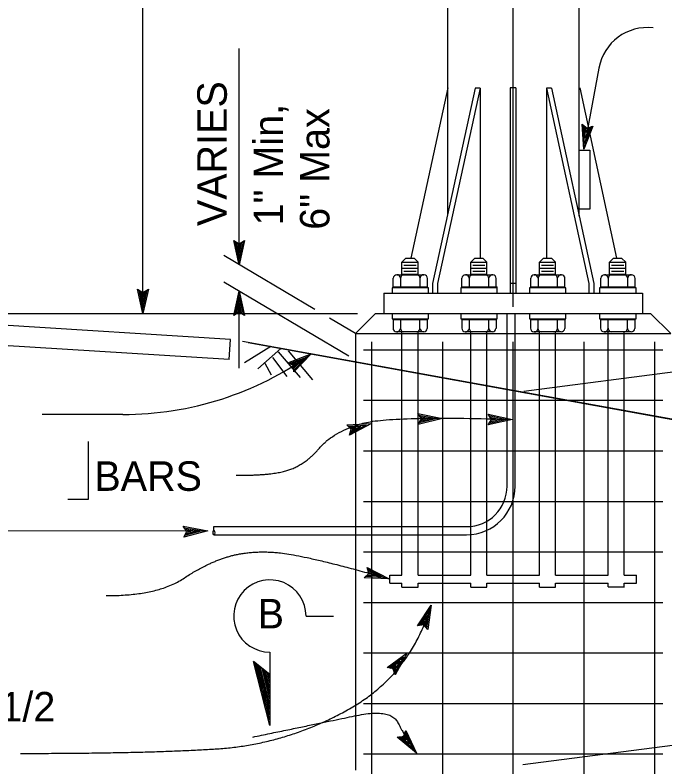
# Model space of a CAD drawing. Extents: x -894 to 866, y -476 to 714.
# Drawn here: x -675.4 to -521.4, y -58.5 to 119.8 of the extents above; entities that cross this region are included whole.
import ezdxf

# ---------------------------------------------------------------- set-up
doc = ezdxf.new("R2010")
doc.units = 0
for name, color, linetype in [('22 Misc Cnst Det', 7, 'Continuous'), ('56 Stage 3 Anno', 7, 'Continuous'), ('57 Undefined', 7, 'Continuous'), ('60 Nongeo Data', 7, 'Continuous')]:
    doc.layers.add(name, color=color, linetype=linetype)

msp = doc.modelspace()

# ---------------------------------------------------------------- linework, layer by layer
at = {"layer": '22 Misc Cnst Det'}
for p, q in [((-606.48, -22.71), (-599.96, -22.71)), ((-615.06, -31.28), (-615.06, -48.64)), ((-615.06, -48.64), (-618.92, -33.48)), ((-615.06, -36.61), (-618.92, -33.48)), ((-615.06, -47.4), (-618.52, -33.81)), ((-615.06, -46.15), (-618.12, -34.13)), ((-615.06, -44.9), (-617.72, -34.46)), ((-615.06, -43.66), (-617.32, -34.78)), ((-615.06, -42.41), (-616.92, -35.11)), ((-615.06, -41.16), (-616.52, -35.43)), ((-615.06, -39.92), (-616.12, -35.75)), ((-615.06, -38.67), (-615.72, -36.08)), ((-615.06, -37.42), (-615.32, -36.4))]:
    msp.add_line(p, q, dxfattribs=at)
msp.add_arc((-615.06, -22.71), 8.57, 359.9995, 270, dxfattribs=at)
at = {"layer": '56 Stage 3 Anno'}
for p, q in [((-645.13, 49.02), (-645.13, 461.97)), ((-622.34, 60.57), (-622.34, 111.84)), ((-537.08, 107.2), (-540.69, 87.98)), ((-540.69, 87.98), (-541.03, 93.85)), ((-541.03, 93.85), (-541.03, 93.85)), ((-541.03, 93.85), (-539.9, 92.9)), ((-540.48, 89.29), (-540.73, 93.58)), ((-538.51, 93.45), (-540.69, 87.98)), ((-538.88, 93.3), (-540.48, 89.28)), ((-540.27, 90.59), (-540.43, 93.36)), ((-539.25, 93.13), (-540.27, 90.59)), ((-540.05, 91.9), (-540.12, 93.08)), ((-539.61, 93.02), (-540.05, 91.9)), ((-539.9, 92.9), (-538.51, 93.45)), ((-538.51, 93.45), (-538.51, 93.45)), ((-540.69, 87.98), (-540.69, 87.98)), ((-622.34, 60.57), (-623.62, 66.31)), ((-623.62, 66.31), (-623.62, 66.31)), ((-623.62, 66.31), (-622.34, 65.55)), ((-622.35, 61.9), (-623.27, 66.09)), ((-622.34, 65.55), (-621.06, 66.31)), ((-621.06, 66.31), (-622.34, 60.57)), ((-621.4, 66.11), (-622.34, 61.89)), ((-621.06, 66.31), (-621.06, 66.31)), ((-622.34, 63.21), (-622.94, 65.92)), ((-622.34, 64.54), (-622.6, 65.69)), ((-621.75, 65.88), (-622.34, 63.21)), ((-622.08, 65.71), (-622.34, 64.54)), ((-604.39, 49.92), (-625.98, 62.72)), ((-622.34, 60.57), (-622.34, 60.57)), ((-596.38, 38.88), (-625.98, 56.43)), ((-645.13, 49.02), (-646.4, 54.77)), ((-646.4, 54.77), (-646.4, 54.77)), ((-646.4, 54.77), (-645.13, 54)), ((-645.13, 50.35), (-646.06, 54.54)), ((-645.13, 51.67), (-645.73, 54.37)), ((-645.13, 52.99), (-645.38, 54.15)), ((-645.13, 54), (-643.85, 54.77)), ((-643.85, 54.77), (-645.13, 49.02)), ((-644.19, 54.56), (-645.13, 50.34)), ((-644.53, 54.34), (-645.13, 51.67)), ((-644.86, 54.17), (-645.13, 52.99)), ((-643.85, 54.77), (-643.85, 54.77)), ((-623.63, 48.53), (-622.34, 54.27)), ((-622.34, 54.27), (-622.34, 54.27)), ((-622.34, 54.27), (-621.07, 48.53)), ((-622.34, 36.01), (-622.34, 54.27)), ((-623.29, 48.73), (-622.34, 52.95)), ((-622.34, 52.94), (-621.41, 48.75)), ((-622.94, 48.96), (-622.34, 51.63)), ((-622.61, 49.13), (-622.35, 50.3)), ((-622.35, 50.3), (-622.09, 49.15)), ((-622.34, 51.63), (-621.75, 48.92)), ((-680.91, 49.02), (-594.32, 49.02)), ((-645.13, 49.02), (-645.13, 49.02)), ((-622.34, 49.29), (-623.63, 48.53)), ((-623.63, 48.53), (-623.63, 48.53)), ((-621.07, 48.53), (-622.34, 49.29)), ((-621.07, 48.53), (-621.07, 48.53)), ((-594.79, 44.23), (-600.96, 47.89)), ((-554.92, 30.61), (-468.16, 41.83)), ((-610.8, 37.32), (-605.3, 39.41)), ((-605.3, 39.41), (-609.4, 35.18)), ((-605.3, 39.41), (-605.3, 39.41)), ((-610.44, 37.15), (-606.4, 38.68)), ((-610.07, 36.98), (-607.51, 37.95)), ((-607.51, 37.95), (-609.44, 35.96)), ((-606.41, 38.67), (-609.4, 35.59)), ((-609.46, 36.67), (-610.8, 37.32)), ((-610.8, 37.32), (-610.8, 37.32)), ((-609.74, 36.8), (-608.62, 37.22)), ((-609.4, 35.18), (-609.46, 36.67)), ((-608.62, 37.22), (-609.44, 36.37)), ((-609.4, 35.18), (-609.4, 35.18)), ((-649.9, 25.07), (-669.03, 25.07)), ((-579.17, 24.01), (-579.97, 25.27)), ((-579.97, 25.27), (-579.97, 25.27)), ((-579.97, 25.27), (-574.19, 24.12)), ((-562.58, 23.86), (-563.35, 25.14)), ((-563.35, 25.14), (-563.35, 25.14)), ((-563.35, 25.14), (-557.6, 23.9)), ((-574.19, 24.12), (-579.91, 22.72)), ((-579.91, 22.72), (-579.17, 24.01)), ((-579.75, 24.94), (-575.51, 24.09)), ((-575.52, 24.09), (-579.69, 23.07)), ((-576.84, 24.06), (-579.53, 23.4)), ((-579.52, 24.6), (-576.84, 24.06)), ((-579.35, 24.27), (-578.16, 24.03)), ((-578.16, 24.03), (-579.31, 23.75)), ((-574.19, 24.12), (-574.19, 24.12)), ((-557.6, 23.9), (-563.34, 22.58)), ((-563.34, 22.58), (-562.58, 23.86)), ((-563.15, 24.8), (-558.92, 23.89)), ((-558.93, 23.88), (-563.12, 22.93)), ((-560.25, 23.88), (-562.95, 23.26)), ((-562.92, 24.46), (-560.25, 23.88)), ((-562.75, 24.13), (-561.57, 23.87)), ((-561.57, 23.87), (-562.72, 23.61)), ((-557.6, 23.9), (-557.6, 23.9)), ((-596.84, 22.61), (-590.96, 22.89)), ((-595.76, 21.57), (-596.84, 22.61)), ((-596.84, 22.61), (-596.84, 22.61)), ((-596.55, 22.33), (-592.24, 22.54)), ((-596.25, 22.06), (-593.51, 22.19)), ((-590.96, 22.89), (-596.17, 20.14)), ((-596.17, 20.14), (-595.76, 21.57)), ((-592.24, 22.54), (-596.04, 20.53)), ((-595.99, 21.78), (-594.79, 21.84)), ((-593.51, 22.19), (-595.96, 20.9)), ((-594.79, 21.84), (-595.84, 21.29)), ((-590.96, 22.89), (-590.96, 22.89)), ((-579.91, 22.72), (-579.91, 22.72)), ((-563.34, 22.58), (-563.34, 22.58)), ((-596.17, 20.14), (-596.17, 20.14)), ((-634.76, -2.69), (-635.58, -1.44)), ((-635.58, -1.44), (-635.58, -1.44)), ((-635.58, -1.44), (-629.79, -2.5)), ((-635.36, -1.77), (-631.11, -2.55)), ((-689.69, -2.47), (-629.79, -2.5)), ((-629.79, -2.5), (-635.48, -3.99)), ((-635.48, -3.99), (-634.76, -2.69)), ((-631.12, -2.55), (-635.27, -3.64)), ((-635.12, -2.11), (-632.43, -2.6)), ((-632.43, -2.6), (-635.11, -3.3)), ((-634.94, -2.43), (-633.75, -2.65)), ((-633.75, -2.65), (-634.9, -2.95)), ((-629.79, -2.5), (-629.79, -2.5)), ((-635.48, -3.99), (-635.48, -3.99)), ((-591.61, -12.62), (-592.01, -11.18)), ((-592.01, -11.18), (-592.01, -11.18)), ((-592.01, -11.18), (-586.8, -13.91)), ((-591.9, -11.56), (-588.07, -13.57)), ((-591.78, -11.95), (-589.35, -13.22)), ((-591.7, -12.32), (-590.63, -12.88)), ((-592.68, -13.65), (-591.61, -12.62)), ((-586.8, -13.91), (-592.68, -13.65)), ((-592.68, -13.65), (-592.68, -13.65)), ((-588.09, -13.57), (-592.37, -13.37)), ((-589.35, -13.22), (-592.12, -13.1)), ((-590.63, -12.88), (-591.82, -12.82)), ((-586.8, -13.91), (-586.8, -13.91)), ((-580.07, -25.05), (-576.86, -20.11)), ((-579.67, -24.97), (-577.32, -21.35)), ((-577.32, -21.36), (-577.91, -25.61)), ((-576.86, -20.11), (-577.67, -25.94)), ((-576.86, -20.11), (-576.86, -20.11)), ((-579.27, -24.88), (-577.78, -22.59)), ((-577.78, -22.59), (-578.17, -25.33)), ((-578.6, -24.78), (-580.07, -25.05)), ((-578.9, -24.84), (-578.25, -23.83)), ((-577.67, -25.94), (-578.6, -24.78)), ((-578.25, -23.83), (-578.41, -25)), ((-580.07, -25.05), (-580.07, -25.05)), ((-577.67, -25.94), (-577.67, -25.94)), ((-587.3, -34.94), (-582.54, -31.46)), ((-582.54, -31.46), (-585.38, -36.63)), ((-582.54, -31.46), (-582.54, -31.46)), ((-586.91, -35.01), (-583.42, -32.46)), ((-586.5, -35.07), (-584.29, -33.45)), ((-584.29, -33.45), (-585.62, -35.88)), ((-583.42, -32.47), (-585.49, -36.23)), ((-585.83, -35.21), (-587.3, -34.94)), ((-587.3, -34.94), (-587.3, -34.94)), ((-586.14, -35.16), (-585.16, -34.45)), ((-585.38, -36.63), (-585.83, -35.21)), ((-585.16, -34.45), (-585.73, -35.49)), ((-585.38, -36.63), (-585.38, -36.63)), ((-555.12, -57.94), (-468.3, -46.72)), ((-583.41, -51.25), (-582.86, -49.86)), ((-582.86, -49.86), (-582.86, -49.86)), ((-582.86, -49.86), (-580.35, -55.19)), ((-584.89, -51.43), (-583.41, -51.25)), ((-580.35, -55.19), (-584.89, -51.43)), ((-584.89, -51.43), (-584.89, -51.43)), ((-581.17, -54.14), (-584.48, -51.39)), ((-581.98, -53.1), (-584.11, -51.32)), ((-582.79, -52.05), (-583.7, -51.29)), ((-583.3, -50.96), (-582.79, -52.05)), ((-583.14, -50.62), (-581.98, -53.1)), ((-583.01, -50.23), (-581.17, -54.14)), ((-580.35, -55.19), (-580.35, -55.19))]:
    msp.add_line(p, q, dxfattribs=at)
msp.add_lwpolyline([(-557.42, 50.57), (-557.42, 461.97)], dxfattribs=at)
for centre, radius, start, end in [((-525.65, 105.17), 11.61, 83.0032, 169.958), ((-649.81, 101.35), 76.28, 269.9301, 305.6986)]:
    msp.add_arc(centre, radius, start, end, dxfattribs=at)
for points in [[(-623.02, 10.66), (-613.8, 10.58), (-606.23, 13.62), (-600.22, 20.76), (-587.25, 24.85), (-557.6, 23.9)], [(-653.87, -17.88), (-641.63, -17.88), (-629.61, -9.87), (-618.7, -6.98), (-605.09, -8.71), (-586.8, -13.91)], [(-674.12, -55.28), (-643.85, -55.28), (-611.15, -53.1), (-581.68, -36.57), (-576.86, -20.11)], [(-619.11, -51.4), (-603.34, -48.15), (-586.43, -44.59), (-583.09, -51.27), (-580.35, -55.19)]]:
    msp.add_open_spline(points, degree=2, dxfattribs=at)
at = {"layer": '60 Nongeo Data'}
for p, q in [((-572.93, 72.48), (-572.93, 461.97)), ((-541.76, 72.06), (-541.76, 461.97)), ((-572.9, 102.48), (-581.69, 62.14)), ((-566.39, 102.45), (-576.5, 56.12)), ((-565.21, 102.45), (-575.31, 56.12)), ((-565.21, 102.45), (-566.39, 102.45)), ((-565.21, 102.45), (-565.21, 62.14)), ((-556.76, 102.48), (-558.09, 102.48)), ((-558.09, 102.48), (-558.09, 53.81)), ((-556.76, 102.48), (-556.76, 53.81)), ((-548.32, 102.45), (-549.51, 102.45)), ((-549.51, 102.45), (-549.51, 62.14)), ((-549.51, 102.45), (-539.5, 56.12)), ((-548.32, 102.45), (-538.32, 56.12)), ((-541.63, 102.48), (-532.92, 62.14)), ((-583.77, 61.18), (-582.81, 62.14)), ((-583.77, 61.18), (-579.94, 61.18)), ((-583.77, 58.31), (-583.77, 61.18)), ((-582.81, 62.14), (-580.9, 62.14)), ((-579.94, 61.18), (-580.9, 62.14)), ((-579.94, 58.31), (-579.94, 61.18)), ((-567.48, 61.18), (-566.53, 62.14)), ((-567.48, 61.18), (-563.65, 61.18)), ((-567.48, 58.31), (-567.48, 61.18)), ((-566.53, 62.14), (-564.61, 62.14)), ((-563.65, 61.18), (-564.61, 62.14)), ((-563.65, 58.31), (-563.65, 61.18)), ((-551.2, 61.18), (-550.24, 62.14)), ((-551.2, 61.18), (-547.36, 61.18)), ((-551.2, 58.31), (-551.2, 61.18)), ((-550.24, 62.14), (-548.32, 62.14)), ((-547.36, 61.18), (-548.32, 62.14)), ((-547.36, 58.31), (-547.36, 61.18)), ((-534.59, 61.18), (-533.63, 62.14)), ((-534.59, 61.18), (-530.75, 61.18)), ((-534.59, 58.31), (-534.59, 61.18)), ((-533.63, 62.14), (-531.71, 62.14)), ((-530.75, 61.18), (-531.71, 62.14)), ((-530.75, 58.31), (-530.75, 61.18)), ((-583.77, 59.75), (-579.94, 59.75)), ((-583.28, 60.45), (-580.41, 60.45)), ((-583.28, 59), (-580.41, 59)), ((-567.48, 59.75), (-563.65, 59.75)), ((-566.99, 60.45), (-564.12, 60.45)), ((-566.99, 59), (-564.12, 59)), ((-551.2, 59.75), (-547.36, 59.75)), ((-550.7, 60.45), (-547.83, 60.45)), ((-550.7, 59), (-547.83, 59)), ((-534.59, 59.75), (-530.75, 59.75)), ((-534.09, 60.45), (-531.22, 60.45)), ((-534.09, 59), (-531.22, 59)), ((-585.83, 55.29), (-585.83, 57.37)), ((-584.99, 58.19), (-578.58, 58.19)), ((-584.09, 57.32), (-584.09, 55.29)), ((-583.77, 58.31), (-579.94, 58.31)), ((-579.46, 55.29), (-579.46, 57.44)), ((-577.72, 55.29), (-577.72, 57.33)), ((-569.54, 55.29), (-569.54, 57.37)), ((-568.7, 58.19), (-562.29, 58.19)), ((-567.81, 57.32), (-567.81, 55.29)), ((-567.48, 58.31), (-563.65, 58.31)), ((-563.17, 55.29), (-563.17, 57.44)), ((-561.43, 55.29), (-561.43, 57.33)), ((-553.26, 55.29), (-553.26, 57.37)), ((-552.42, 58.19), (-546, 58.19)), ((-551.52, 57.32), (-551.52, 55.29)), ((-551.2, 58.31), (-547.36, 58.31)), ((-546.88, 55.29), (-546.88, 57.44)), ((-545.14, 55.29), (-545.14, 57.33)), ((-536.64, 55.29), (-536.64, 57.37)), ((-535.8, 58.19), (-529.39, 58.19)), ((-534.91, 57.32), (-534.91, 55.29)), ((-534.59, 58.31), (-530.75, 58.31)), ((-530.27, 55.29), (-530.27, 57.44)), ((-528.53, 55.29), (-528.53, 57.33)), ((-585.83, 55.29), (-577.72, 55.29)), ((-576.5, 56.12), (-576.5, 53.81)), ((-575.31, 56.12), (-575.31, 53.81)), ((-569.54, 55.29), (-561.2, 55.29)), ((-561.2, 53.81), (-561.2, 55.29)), ((-556.76, 56.14), (-558.09, 56.14)), ((-553.26, 55.29), (-545.14, 55.29)), ((-539.5, 56.12), (-539.5, 53.81)), ((-538.32, 56.12), (-538.32, 53.81)), ((-536.64, 55.29), (-528.53, 55.29)), ((-588.09, 53.81), (-526.76, 53.81)), ((-588.09, 53.81), (-588.09, 49.02)), ((-588.09, 53.81), (-588.09, 49.02)), ((-577.49, 55.08), (-586.11, 55.08)), ((-586.11, 55.08), (-586.11, 53.81)), ((-577.49, 53.81), (-577.49, 55.08)), ((-561.2, 55.08), (-569.82, 55.08)), ((-569.82, 55.08), (-569.82, 53.81)), ((-544.91, 55.08), (-553.53, 55.08)), ((-553.53, 55.08), (-553.53, 53.81)), ((-544.91, 53.81), (-544.91, 55.08)), ((-528.3, 55.08), (-536.92, 55.08)), ((-536.92, 55.08), (-536.92, 53.81)), ((-528.3, 53.81), (-528.3, 55.08)), ((-526.76, 53.81), (-526.76, 49.02)), ((-526.76, 53.81), (-526.76, 49.02)), ((-624.42, 42.87), (-748.37, 50.59)), ((-594.79, 44.23), (-590, 49.02)), ((-590, 49.02), (-524.85, 49.02)), ((-586.11, 49.02), (-586.11, 47.75)), ((-577.49, 47.75), (-577.49, 49.02)), ((-569.82, 49.02), (-569.82, 47.75)), ((-561.2, 47.75), (-561.2, 49.02)), ((-558.86, 8.07), (-558.86, 49.02)), ((-556.95, 8.07), (-556.95, 49.02)), ((-553.53, 49.02), (-553.53, 47.75)), ((-544.91, 47.75), (-544.91, 49.02)), ((-536.92, 49.02), (-536.92, 47.75)), ((-528.3, 47.75), (-528.3, 49.02)), ((-520.06, 44.23), (-524.85, 49.02)), ((-586.11, 47.75), (-577.49, 47.75)), ((-577.76, 47.54), (-585.88, 47.54)), ((-585.88, 47.54), (-585.88, 45.5)), ((-584.14, 47.54), (-584.14, 45.39)), ((-579.5, 45.51), (-579.5, 47.54)), ((-577.76, 47.54), (-577.76, 45.46)), ((-569.82, 47.75), (-561.2, 47.75)), ((-561.48, 47.54), (-569.59, 47.54)), ((-569.59, 47.54), (-569.59, 45.5)), ((-567.85, 47.54), (-567.85, 45.39)), ((-563.21, 45.51), (-563.21, 47.54)), ((-561.48, 47.54), (-561.48, 45.46)), ((-553.53, 47.75), (-544.91, 47.75)), ((-545.19, 47.54), (-553.3, 47.54)), ((-553.3, 47.54), (-553.3, 45.5)), ((-551.56, 47.54), (-551.56, 45.39)), ((-546.93, 45.51), (-546.93, 47.54)), ((-545.19, 47.54), (-545.19, 45.46)), ((-536.92, 47.75), (-528.3, 47.75)), ((-528.58, 47.54), (-536.69, 47.54)), ((-536.69, 47.54), (-536.69, 45.5)), ((-534.95, 47.54), (-534.95, 45.39)), ((-530.31, 45.51), (-530.31, 47.54)), ((-528.58, 47.54), (-528.58, 45.46)), ((-624.71, 38.09), (-748.32, 45.79)), ((-578.61, 44.64), (-585.02, 44.64)), ((-583.77, -13.01), (-583.77, 44.64)), ((-579.94, -13.01), (-579.94, 44.64)), ((-562.32, 44.64), (-568.73, 44.64)), ((-567.48, -13.01), (-567.48, 44.64)), ((-563.65, -13.02), (-563.65, 44.64)), ((-546.03, 44.64), (-552.44, 44.64)), ((-551.2, -13.02), (-551.2, 44.64)), ((-547.36, -13.02), (-547.36, 44.64)), ((-529.42, 44.64), (-535.83, 44.64)), ((-534.91, -13.02), (-534.91, 44.64)), ((-531.08, -13.02), (-531.08, 44.64)), ((-624.71, 38.09), (-624.42, 42.87)), ((-594.79, 44.23), (-520.06, 44.23)), ((-594.79, 44.23), (-594.79, 37.54)), ((-488.54, 18.25), (-621.52, 42.34)), ((-614.87, 41.15), (-621.11, 37.34)), ((-590.96, 42.31), (-590.96, -104.51)), ((-574.19, 42.31), (-574.19, -104.51)), ((-557.42, -104.51), (-557.42, 42.31)), ((-540.66, 42.31), (-540.66, -104.51)), ((-523.89, 42.31), (-523.89, -104.89)), ((-612.49, 40.68), (-617.94, 35.85)), ((-613.08, 39.92), (-607.91, 33.81)), ((-610.74, 40.13), (-604.96, 33.3)), ((-592.88, 40.4), (-521.97, 40.4)), ((-614.47, 38.56), (-611.01, 34.03)), ((-594.79, 37.54), (-594.79, -59.25)), ((-616.23, 37.21), (-614.72, 34.47)), ((-592.88, 28.42), (-521.97, 28.42)), ((-592.88, 16.44), (-521.97, 16.44)), ((-592.88, 4.47), (-521.97, 4.47)), ((-628.33, -1.51), (-594.79, -1.51)), ((-594.79, -1.51), (-568.44, -1.51)), ((-628.33, -3.43), (-594.79, -3.43)), ((-594.79, -3.43), (-568.44, -3.43)), ((-592.88, -7.51), (-521.97, -7.51)), ((-586.65, -13.01), (-583.77, -13.01)), ((-586.65, -14.93), (-586.65, -13.01)), ((-579.94, -13.01), (-567.48, -13.01)), ((-563.65, -13.02), (-551.2, -13.02)), ((-547.36, -13.02), (-534.91, -13.02)), ((-531.08, -13.02), (-528.2, -13.02)), ((-528.2, -14.93), (-528.2, -13.01)), ((-586.65, -14.93), (-583.77, -14.93)), ((-583.77, -15.89), (-583.77, -14.93)), ((-583.77, -15.89), (-579.94, -15.89)), ((-579.94, -14.93), (-567.48, -14.93)), ((-579.94, -15.89), (-579.94, -14.93)), ((-567.48, -15.89), (-567.48, -14.93)), ((-567.48, -15.89), (-563.65, -15.89)), ((-563.65, -14.93), (-551.2, -14.93)), ((-563.65, -15.89), (-563.65, -14.93)), ((-551.2, -15.89), (-551.2, -14.93)), ((-551.2, -15.89), (-547.36, -15.89)), ((-547.36, -14.93), (-534.91, -14.93)), ((-547.36, -15.89), (-547.36, -14.93)), ((-534.91, -15.83), (-534.91, -14.93)), ((-534.88, -15.83), (-531.07, -15.83)), ((-531.08, -14.93), (-528.2, -14.93)), ((-531.08, -15.83), (-531.08, -14.93)), ((-592.88, -19.49), (-521.97, -19.49)), ((-592.88, -31.46), (-521.97, -31.46)), ((-592.88, -43.44), (-521.97, -43.44)), ((-592.88, -55.42), (-521.97, -55.42))]:
    msp.add_line(p, q, dxfattribs=at)
msp.add_lwpolyline([(-541.76, 87.76), (-539.26, 87.76), (-539.26, 73.7), (-541.76, 73.7)], close=True, dxfattribs=at)
for points in [[(-620.17, 42.1), (-487.86, 18.12)], [(-658.12, 18.67), (-658.12, 4.9), (-662.97, 4.9)]]:
    msp.add_lwpolyline(points, dxfattribs=at)
for centre, radius, start, end in [((-584.96, 57.32), 0.87, 4.8048, 176.3828), ((-583.23, 57.32), 0.87, 92.9268, 180.3985), ((-580.34, 57.31), 0.87, 0.4996, 88.1024), ((-578.59, 57.32), 0.87, 0.7224, 171.7875), ((-568.68, 57.32), 0.87, 4.8048, 176.3828), ((-566.94, 57.32), 0.87, 92.9268, 180.3985), ((-564.05, 57.31), 0.87, 0.4996, 88.1024), ((-562.3, 57.32), 0.87, 0.7224, 171.7875), ((-552.39, 57.32), 0.87, 4.8048, 176.3828), ((-550.65, 57.32), 0.87, 92.9268, 180.3985), ((-547.76, 57.31), 0.87, 0.4996, 88.1024), ((-546.01, 57.32), 0.87, 0.7224, 171.7875), ((-535.78, 57.32), 0.87, 4.8048, 176.3828), ((-534.04, 57.32), 0.87, 92.9268, 180.3985), ((-531.15, 57.31), 0.87, 0.4996, 88.1024), ((-529.4, 57.32), 0.87, 0.7224, 171.7875), ((-585.01, 45.51), 0.87, 180.7224, 351.7875), ((-583.26, 45.52), 0.87, 180.4996, 268.1024), ((-580.37, 45.51), 0.87, 272.9268, 0.3985), ((-578.63, 45.51), 0.87, 184.8049, 356.3828), ((-568.72, 45.51), 0.87, 180.7224, 351.7875), ((-566.97, 45.52), 0.87, 180.4996, 268.1024), ((-564.08, 45.51), 0.87, 272.9268, 0.3985), ((-562.35, 45.51), 0.87, 184.8049, 356.3828), ((-552.43, 45.51), 0.87, 180.7224, 351.7875), ((-550.68, 45.52), 0.87, 180.4996, 268.1024), ((-547.79, 45.51), 0.87, 272.9268, 0.3985), ((-546.06, 45.51), 0.87, 184.8049, 356.3828), ((-535.82, 45.51), 0.87, 180.7224, 351.7875), ((-534.07, 45.52), 0.87, 180.4996, 268.1024), ((-531.18, 45.51), 0.87, 272.9268, 0.3985), ((-529.45, 45.51), 0.87, 184.8049, 356.3828), ((-568.44, 8.07), 9.58, 270, 0), ((-568.44, 8.07), 11.5, 270, 0)]:
    msp.add_arc(centre, radius, start, end, dxfattribs=at)
msp.add_spline([(-628.33, -1.51), (-628.44, -1.97), (-628.33, -2.47), (-628.1, -2.98), (-628.33, -3.43), (-628.53, -2.89), (-628.33, -2.47)], degree=3, dxfattribs=at)

# ---------------------------------------------------------------- texts
at = {"layer": '57 Undefined'}
for s, p in [('VARIES', (-625.26, 69.72)), ('1" Min,', (-611.93, 69.87)), ('6" Max', (-600.94, 68.85))]:
    msp.add_text(s, height=7, rotation=90, dxfattribs=at).set_placement(p)
for s, p in [(' BARS', (-659.25, 6.96)), ('B', (-617.96, -25.66)), ('PEDESTAL, #5 SPIRAL @ 3 1/2', (-801.83, -47.71))]:
    msp.add_text(s, height=7, dxfattribs=at).set_placement(p)

doc.saveas('drawing.dxf')
